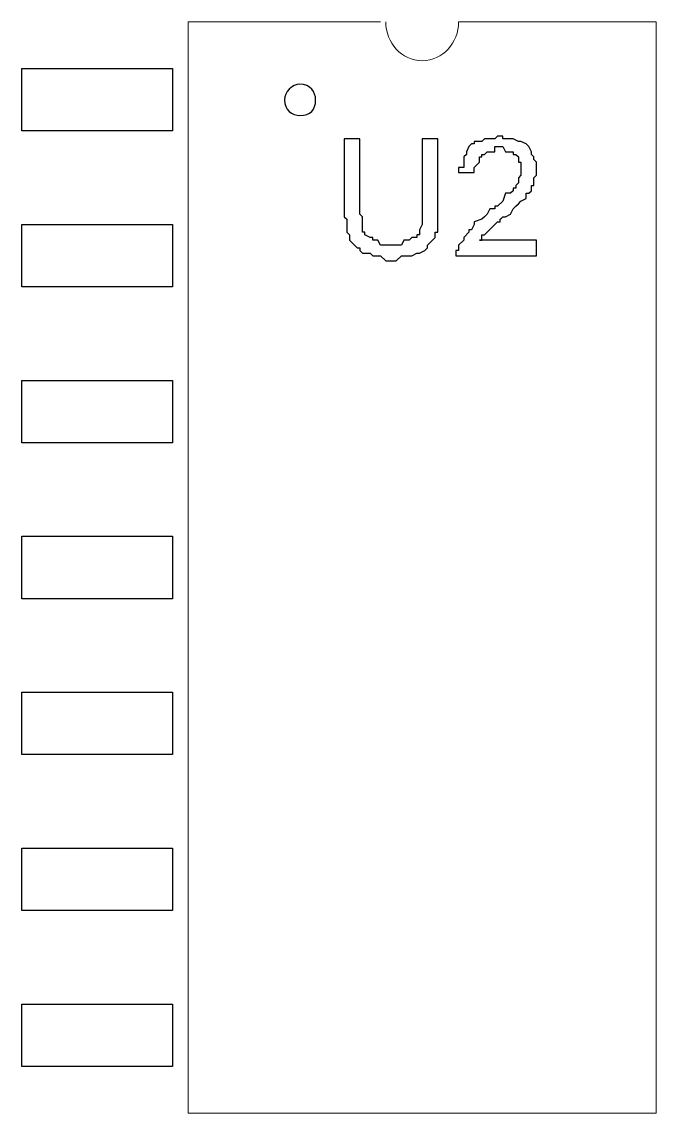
# Model space of a CAD drawing. Header units: millimetres. Extents: x -3 to 153, y 27 to 116.
# Drawn here: x 122.78 to 127.94, y 77.73 to 86.62 of the extents above; entities that cross this region are included whole.
import ezdxf

# ---------------------------------------------------------------- set-up
doc = ezdxf.new("R2010")
doc.units = ezdxf.units.MM
doc.header["$MEASUREMENT"] = 0
doc.layers.add('layer 1', color=7, linetype='Continuous')

msp = doc.modelspace()

# ---------------------------------------------------------------- linework, layer by layer
at = {"layer": 'layer 1', "color": 0, "lineweight": 20}
for points in [[(124.1339, 77.7264), (124.1339, 77.7264), (124.1339, 86.6164), (124.1339, 86.6164)], [(124.1339, 86.6164), (124.1339, 86.6164), (125.7002, 86.6164), (125.7002, 86.6164)], [(126.3352, 86.6164), (126.3352, 86.6164), (127.9439, 86.6164), (127.9439, 86.6164)], [(127.9439, 77.7264), (127.9439, 77.7264), (127.9439, 86.6164), (127.9439, 86.6164)], [(124.1339, 77.7264), (124.1339, 77.7264), (127.9439, 77.7264), (127.9439, 77.7264)]]:
    msp.add_open_spline(points, degree=3, dxfattribs=at)
msp.add_open_spline([(126.3352, 86.6164), (126.3352, 86.447), (126.2082, 86.2989), (126.0389, 86.2989), (126.0389, 86.2989), (125.8695, 86.2989), (125.7425, 86.447), (125.7425, 86.6164)], degree=3, knots=[0, 0, 0, 0, 0.333333, 0.333333, 0.333333, 0.333333, 1, 1, 1, 1], dxfattribs=at)
at = {"layer": 'layer 1', "color": 0}
for points, knots in [([(122.7792, 86.2354), (122.7792, 86.2354), (122.7792, 85.7274), (122.7792, 85.7274), (122.7792, 85.7274), (122.7792, 85.7274), (124.0069, 85.7274), (124.0069, 85.7274), (124.0069, 85.7274), (124.0069, 85.7274), (124.0069, 86.2354), (124.0069, 86.2354), (124.0069, 86.2354), (124.0069, 86.2354), (122.7792, 86.2354), (122.7792, 86.2354)], [0, 0, 0, 0, 0.2, 0.2, 0.2, 0.2, 0.4, 0.4, 0.4, 0.4, 0.6, 0.6, 0.6, 0.6, 1, 1, 1, 1]), ([(126.0389, 85.6639), (126.0389, 85.6639), (126.1659, 85.6639), (126.1659, 85.6639), (126.1659, 85.6639), (126.1659, 85.6639), (126.1659, 85.1135), (126.1659, 85.1135), (126.1659, 85.1135), (126.1659, 85.0641), (126.1659, 85.0148), (126.1659, 84.9654), (126.1659, 84.9654), (126.1659, 84.9654), (126.1659, 84.9019), (126.1659, 84.9019), (126.1659, 84.9019), (126.1659, 84.9019), (126.1447, 84.9019), (126.1447, 84.9019), (126.1447, 84.9019), (126.1447, 84.9019), (126.1447, 84.8595), (126.1447, 84.8595), (126.1447, 84.8595), (126.1447, 84.8595), (126.0812, 84.796), (126.0812, 84.796), (126.0812, 84.796), (126.0812, 84.796), (126.0812, 84.7749), (126.0812, 84.7749), (126.0812, 84.7749), (126.0812, 84.7749), (126.06, 84.7537), (126.06, 84.7537), (126.06, 84.7537), (126.06, 84.7537), (126.0177, 84.7325), (126.0177, 84.7325), (126.0177, 84.7325), (126.0177, 84.7325), (125.9965, 84.7325), (125.9965, 84.7325), (125.9965, 84.7325), (125.9965, 84.7325), (125.9542, 84.7114), (125.9542, 84.7114), (125.9542, 84.7114), (125.9542, 84.7114), (125.8695, 84.7114), (125.8695, 84.7114), (125.8695, 84.7114), (125.8695, 84.7114), (125.8272, 84.669), (125.8272, 84.669), (125.8272, 84.669), (125.8272, 84.669), (125.7425, 84.669), (125.7425, 84.669), (125.7425, 84.669), (125.7425, 84.669), (125.7002, 84.7114), (125.7002, 84.7114), (125.7002, 84.7114), (125.7002, 84.7114), (125.6367, 84.7114), (125.6367, 84.7114), (125.6367, 84.7114), (125.6367, 84.7114), (125.6155, 84.7325), (125.6155, 84.7325), (125.6155, 84.7325), (125.6155, 84.7325), (125.552, 84.7325), (125.552, 84.7325), (125.552, 84.7325), (125.552, 84.7325), (125.5309, 84.7537), (125.5309, 84.7537), (125.5309, 84.7537), (125.5309, 84.7537), (125.5309, 84.7749), (125.5309, 84.7749), (125.5309, 84.7749), (125.5309, 84.7749), (125.5097, 84.7749), (125.5097, 84.7749), (125.5097, 84.7749), (125.5097, 84.7749), (125.4462, 84.8384), (125.4462, 84.8384), (125.4462, 84.8384), (125.4462, 84.8384), (125.4462, 84.8807), (125.4462, 84.8807), (125.4462, 84.8807), (125.4462, 84.8807), (125.425, 84.9019), (125.425, 84.9019), (125.425, 84.9019), (125.425, 84.9019), (125.425, 85.0077), (125.425, 85.0077), (125.425, 85.0077), (125.425, 85.0077), (125.4039, 85.0289), (125.4039, 85.0289), (125.4039, 85.0289), (125.4039, 85.0289), (125.4039, 85.6639), (125.4039, 85.6639), (125.4039, 85.6639), (125.4039, 85.6639), (125.5309, 85.6639), (125.5309, 85.6639), (125.5309, 85.6639), (125.5309, 85.6639), (125.5309, 85.05), (125.5309, 85.05), (125.5309, 85.05), (125.5309, 85.05), (125.552, 85.0289), (125.552, 85.0289), (125.552, 85.0289), (125.552, 85.0289), (125.552, 84.9019), (125.552, 84.9019), (125.552, 84.9019), (125.552, 84.9019), (125.5732, 84.9019), (125.5732, 84.9019), (125.5732, 84.9019), (125.5732, 84.9019), (125.5732, 84.8807), (125.5732, 84.8807), (125.5732, 84.8807), (125.5732, 84.8807), (125.6155, 84.8595), (125.6155, 84.8595), (125.6155, 84.8595), (125.6155, 84.8595), (125.6367, 84.8595), (125.6367, 84.8595), (125.6367, 84.8595), (125.6367, 84.8595), (125.6367, 84.8384), (125.6367, 84.8384), (125.6367, 84.8384), (125.6367, 84.8384), (125.679, 84.8384), (125.679, 84.8384), (125.679, 84.8384), (125.679, 84.8384), (125.7002, 84.796), (125.7002, 84.796), (125.7002, 84.796), (125.7002, 84.796), (125.8695, 84.796), (125.8695, 84.796), (125.8695, 84.796), (125.8695, 84.796), (125.8907, 84.8384), (125.8907, 84.8384), (125.8907, 84.8384), (125.8907, 84.8384), (125.933, 84.8384), (125.933, 84.8384), (125.933, 84.8384), (125.933, 84.8384), (125.9542, 84.8595), (125.9542, 84.8595), (125.9542, 84.8595), (125.9542, 84.8595), (125.9965, 84.8595), (125.9965, 84.8595), (125.9965, 84.8595), (125.9965, 84.8595), (125.9965, 84.8807), (125.9965, 84.8807), (125.9965, 84.8807), (125.9965, 84.8807), (126.0177, 84.8807), (126.0177, 84.8807), (126.0177, 84.8807), (126.0177, 84.8807), (126.0177, 84.923), (126.0177, 84.923), (126.0177, 84.923), (126.0177, 84.923), (126.0389, 84.9654), (126.0389, 84.9654), (126.0389, 84.9654), (126.0389, 84.9654), (126.0389, 85.1135), (126.0389, 85.1135), (126.0389, 85.1135), (126.0389, 85.1135), (126.0389, 85.6639), (126.0389, 85.6639)], [0, 0, 0, 0, 0.019608, 0.019608, 0.019608, 0.019608, 0.039216, 0.039216, 0.039216, 0.039216, 0.058824, 0.058824, 0.058824, 0.058824, 0.078431, 0.078431, 0.078431, 0.078431, 0.098039, 0.098039, 0.098039, 0.098039, 0.117647, 0.117647, 0.117647, 0.117647, 0.137255, 0.137255, 0.137255, 0.137255, 0.156863, 0.156863, 0.156863, 0.156863, 0.176471, 0.176471, 0.176471, 0.176471, 0.196078, 0.196078, 0.196078, 0.196078, 0.215686, 0.215686, 0.215686, 0.215686, 0.235294, 0.235294, 0.235294, 0.235294, 0.254902, 0.254902, 0.254902, 0.254902, 0.27451, 0.27451, 0.27451, 0.27451, 0.294118, 0.294118, 0.294118, 0.294118, 0.313725, 0.313725, 0.313725, 0.313726, 0.333333, 0.333333, 0.333333, 0.333333, 0.352941, 0.352941, 0.352941, 0.352941, 0.372549, 0.372549, 0.372549, 0.372549, 0.392157, 0.392157, 0.392157, 0.392157, 0.411765, 0.411765, 0.411765, 0.411765, 0.431373, 0.431373, 0.431373, 0.431373, 0.45098, 0.45098, 0.45098, 0.45098, 0.470588, 0.470588, 0.470588, 0.470588, 0.490196, 0.490196, 0.490196, 0.490196, 0.509804, 0.509804, 0.509804, 0.509804, 0.529412, 0.529412, 0.529412, 0.529412, 0.54902, 0.54902, 0.54902, 0.54902, 0.568627, 0.568627, 0.568627, 0.568627, 0.588235, 0.588235, 0.588235, 0.588235, 0.607843, 0.607843, 0.607843, 0.607843, 0.627451, 0.627451, 0.627451, 0.627451, 0.647059, 0.647059, 0.647059, 0.647059, 0.666667, 0.666667, 0.666667, 0.666667, 0.686275, 0.686275, 0.686275, 0.686275, 0.705882, 0.705882, 0.705882, 0.705882, 0.72549, 0.72549, 0.72549, 0.72549, 0.745098, 0.745098, 0.745098, 0.745098, 0.764706, 0.764706, 0.764706, 0.764706, 0.784314, 0.784314, 0.784314, 0.784314, 0.803922, 0.803922, 0.803922, 0.803922, 0.823529, 0.823529, 0.823529, 0.823529, 0.843137, 0.843137, 0.843137, 0.843137, 0.862745, 0.862745, 0.862745, 0.862745, 0.882353, 0.882353, 0.882353, 0.882353, 0.901961, 0.901961, 0.901961, 0.901961, 0.921569, 0.921569, 0.921569, 0.921569, 0.941176, 0.941176, 0.941176, 0.941176, 0.960784, 0.960784, 0.960784, 0.960784, 1, 1, 1, 1]), ([(126.9702, 84.8384), (126.9702, 84.8384), (126.9702, 84.7114), (126.9702, 84.7114), (126.9702, 84.7114), (126.9702, 84.7114), (126.314, 84.7114), (126.314, 84.7114), (126.314, 84.7114), (126.314, 84.7114), (126.314, 84.7537), (126.314, 84.7537), (126.314, 84.7537), (126.314, 84.7537), (126.3352, 84.7537), (126.3352, 84.7537), (126.3352, 84.7537), (126.3352, 84.7537), (126.3352, 84.796), (126.3352, 84.796), (126.3352, 84.796), (126.3352, 84.796), (126.3775, 84.8384), (126.3775, 84.8384), (126.3775, 84.8384), (126.3775, 84.8384), (126.3775, 84.8595), (126.3775, 84.8595), (126.3775, 84.8595), (126.3775, 84.8595), (126.4199, 84.9019), (126.4199, 84.9019), (126.4199, 84.9019), (126.4199, 84.9019), (126.4199, 84.923), (126.4199, 84.923), (126.4199, 84.923), (126.4199, 84.923), (126.441, 84.923), (126.441, 84.923), (126.441, 84.923), (126.441, 84.923), (126.4622, 84.9654), (126.4622, 84.9654), (126.4622, 84.9654), (126.4622, 84.9654), (126.4622, 84.9865), (126.4622, 84.9865), (126.4622, 84.9865), (126.4622, 84.9865), (126.5257, 85.0077), (126.5257, 85.0077), (126.5257, 85.0077), (126.5257, 85.0077), (126.5469, 85.0289), (126.5469, 85.0289), (126.5469, 85.0289), (126.5469, 85.0289), (126.568, 85.05), (126.568, 85.05), (126.568, 85.05), (126.568, 85.05), (126.5892, 85.0924), (126.5892, 85.0924), (126.5892, 85.0924), (126.5892, 85.0924), (126.6315, 85.0924), (126.6315, 85.0924), (126.6315, 85.0924), (126.6315, 85.0924), (126.6315, 85.1135), (126.6315, 85.1135), (126.6315, 85.1135), (126.6315, 85.1135), (126.6527, 85.1135), (126.6527, 85.1135), (126.6527, 85.1135), (126.6527, 85.1135), (126.695, 85.1559), (126.695, 85.1559), (126.695, 85.1559), (126.695, 85.1559), (126.7162, 85.2194), (126.7162, 85.2194), (126.7162, 85.2194), (126.7162, 85.2194), (126.7585, 85.2194), (126.7585, 85.2194), (126.7585, 85.2194), (126.7585, 85.2194), (126.7797, 85.2405), (126.7797, 85.2405), (126.7797, 85.2405), (126.7797, 85.2405), (126.7797, 85.2617), (126.7797, 85.2617), (126.7797, 85.2617), (126.7797, 85.2617), (126.8009, 85.2617), (126.8009, 85.2617), (126.8009, 85.2617), (126.8009, 85.2617), (126.8009, 85.2829), (126.8009, 85.2829), (126.8009, 85.2829), (126.8009, 85.2829), (126.822, 85.304), (126.822, 85.304), (126.822, 85.304), (126.822, 85.304), (126.822, 85.3464), (126.822, 85.3464), (126.822, 85.3464), (126.822, 85.3464), (126.8432, 85.3675), (126.8432, 85.3675), (126.8432, 85.3675), (126.8432, 85.3675), (126.8432, 85.4734), (126.8432, 85.4734), (126.8432, 85.4734), (126.8432, 85.4734), (126.822, 85.4734), (126.822, 85.4734), (126.822, 85.4734), (126.822, 85.4734), (126.822, 85.5157), (126.822, 85.5157), (126.822, 85.5157), (126.822, 85.5157), (126.8009, 85.5369), (126.8009, 85.5369), (126.8009, 85.5369), (126.8009, 85.5369), (126.7797, 85.5369), (126.7797, 85.5369), (126.7797, 85.5369), (126.7797, 85.5369), (126.7797, 85.558), (126.7797, 85.558), (126.7797, 85.558), (126.7797, 85.558), (126.7162, 85.558), (126.7162, 85.558), (126.7162, 85.558), (126.7162, 85.558), (126.695, 85.6004), (126.695, 85.6004), (126.695, 85.6004), (126.695, 85.6004), (126.6315, 85.6004), (126.6315, 85.6004), (126.6315, 85.6004), (126.6315, 85.6004), (126.6315, 85.558), (126.6315, 85.558), (126.6315, 85.558), (126.6315, 85.558), (126.568, 85.558), (126.568, 85.558), (126.568, 85.558), (126.568, 85.558), (126.5469, 85.5369), (126.5469, 85.5369), (126.5469, 85.5369), (126.5469, 85.5369), (126.5257, 85.5369), (126.5257, 85.5369), (126.5257, 85.5369), (126.5257, 85.5369), (126.5257, 85.5157), (126.5257, 85.5157), (126.5257, 85.5157), (126.5257, 85.5157), (126.5045, 85.5157), (126.5045, 85.5157), (126.5045, 85.5157), (126.5045, 85.5157), (126.5045, 85.4734), (126.5045, 85.4734), (126.5045, 85.4734), (126.5045, 85.4734), (126.4622, 85.431), (126.4622, 85.431), (126.4622, 85.431), (126.4622, 85.431), (126.4622, 85.3887), (126.4622, 85.3887), (126.4622, 85.3887), (126.4622, 85.3887), (126.3352, 85.3887), (126.3352, 85.3887), (126.3352, 85.3887), (126.3352, 85.3887), (126.3352, 85.431), (126.3352, 85.431), (126.3352, 85.431), (126.3352, 85.431), (126.3775, 85.431), (126.3775, 85.431), (126.3775, 85.431), (126.3775, 85.431), (126.3775, 85.5157), (126.3775, 85.5157), (126.3775, 85.5157), (126.3775, 85.5157), (126.3987, 85.5369), (126.3987, 85.5369), (126.3987, 85.5369), (126.3987, 85.5369), (126.3987, 85.558), (126.3987, 85.558), (126.3987, 85.558), (126.3987, 85.558), (126.4199, 85.6004), (126.4199, 85.6004), (126.4199, 85.6004), (126.4199, 85.6004), (126.441, 85.6215), (126.441, 85.6215), (126.441, 85.6215), (126.441, 85.6215), (126.4622, 85.6215), (126.4622, 85.6215), (126.4622, 85.6215), (126.4622, 85.6215), (126.4622, 85.6427), (126.4622, 85.6427), (126.4622, 85.6427), (126.4622, 85.6427), (126.5257, 85.6427), (126.5257, 85.6427), (126.5257, 85.6427), (126.5257, 85.6427), (126.5469, 85.6639), (126.5469, 85.6639), (126.5469, 85.6639), (126.5469, 85.6639), (126.6315, 85.6639), (126.6315, 85.6639), (126.6315, 85.6639), (126.6315, 85.6639), (126.6527, 85.685), (126.6527, 85.685), (126.6527, 85.685), (126.6527, 85.685), (126.695, 85.685), (126.695, 85.685), (126.695, 85.685), (126.695, 85.685), (126.695, 85.6639), (126.695, 85.6639), (126.695, 85.6639), (126.695, 85.6639), (126.7797, 85.6639), (126.7797, 85.6639), (126.7797, 85.6639), (126.7797, 85.6639), (126.822, 85.6427), (126.822, 85.6427), (126.822, 85.6427), (126.822, 85.6427), (126.8432, 85.6427), (126.8432, 85.6427), (126.8432, 85.6427), (126.8432, 85.6427), (126.8855, 85.6215), (126.8855, 85.6215), (126.8855, 85.6215), (126.8855, 85.6215), (126.9067, 85.6004), (126.9067, 85.6004), (126.9067, 85.6004), (126.9067, 85.6004), (126.9279, 85.558), (126.9279, 85.558), (126.9279, 85.558), (126.9279, 85.558), (126.9279, 85.5369), (126.9279, 85.5369), (126.9279, 85.5369), (126.9279, 85.5369), (126.949, 85.5157), (126.949, 85.5157), (126.949, 85.5157), (126.949, 85.5157), (126.949, 85.4945), (126.949, 85.4945), (126.949, 85.4945), (126.949, 85.4945), (126.9702, 85.4734), (126.9702, 85.4734), (126.9702, 85.4734), (126.9702, 85.4734), (126.9702, 85.3675), (126.9702, 85.3675), (126.9702, 85.3675), (126.9702, 85.3675), (126.949, 85.3464), (126.949, 85.3464), (126.949, 85.3464), (126.949, 85.3464), (126.949, 85.2829), (126.949, 85.2829), (126.949, 85.2829), (126.949, 85.2829), (126.9279, 85.2829), (126.9279, 85.2829), (126.9279, 85.2829), (126.9279, 85.2829), (126.9279, 85.2405), (126.9279, 85.2405), (126.9279, 85.2405), (126.9279, 85.2405), (126.9067, 85.2194), (126.9067, 85.2194), (126.9067, 85.2194), (126.9067, 85.2194), (126.8855, 85.2194), (126.8855, 85.2194), (126.8855, 85.2194), (126.8855, 85.2194), (126.8855, 85.177), (126.8855, 85.177), (126.8855, 85.177), (126.8855, 85.177), (126.8432, 85.1559), (126.8432, 85.1559), (126.8432, 85.1559), (126.8432, 85.1559), (126.822, 85.1347), (126.822, 85.1347), (126.822, 85.1347), (126.822, 85.1347), (126.8009, 85.1135), (126.8009, 85.1135), (126.8009, 85.1135), (126.8009, 85.1135), (126.7797, 85.0924), (126.7797, 85.0924), (126.7797, 85.0924), (126.7797, 85.0924), (126.7585, 85.05), (126.7585, 85.05), (126.7585, 85.05), (126.7585, 85.05), (126.7162, 85.0289), (126.7162, 85.0289), (126.7162, 85.0289), (126.7162, 85.0289), (126.695, 85.0289), (126.695, 85.0289), (126.695, 85.0289), (126.695, 85.0289), (126.6739, 85.0077), (126.6739, 85.0077), (126.6739, 85.0077), (126.6739, 85.0077), (126.6739, 84.9865), (126.6739, 84.9865), (126.6739, 84.9865), (126.6739, 84.9865), (126.6527, 84.9865), (126.6527, 84.9865), (126.6527, 84.9865), (126.6527, 84.9865), (126.5469, 84.8807), (126.5469, 84.8807), (126.5469, 84.8807), (126.5469, 84.8807), (126.5257, 84.8807), (126.5257, 84.8807), (126.5257, 84.8807), (126.5257, 84.8807), (126.5257, 84.8384), (126.5257, 84.8384), (126.5257, 84.8384), (126.5257, 84.8384), (126.5045, 84.8384), (126.5045, 84.8384), (126.5045, 84.8384), (126.5045, 84.8384), (126.9702, 84.8384), (126.9702, 84.8384)], [0, 0, 0, 0, 0.010309, 0.010309, 0.010309, 0.010309, 0.020619, 0.020619, 0.020619, 0.020619, 0.030928, 0.030928, 0.030928, 0.030928, 0.041237, 0.041237, 0.041237, 0.041237, 0.051546, 0.051546, 0.051546, 0.051546, 0.061856, 0.061856, 0.061856, 0.061856, 0.072165, 0.072165, 0.072165, 0.072165, 0.082474, 0.082474, 0.082474, 0.082474, 0.092784, 0.092784, 0.092784, 0.092784, 0.103093, 0.103093, 0.103093, 0.103093, 0.113402, 0.113402, 0.113402, 0.113402, 0.123711, 0.123711, 0.123711, 0.123711, 0.134021, 0.134021, 0.134021, 0.134021, 0.14433, 0.14433, 0.14433, 0.14433, 0.154639, 0.154639, 0.154639, 0.154639, 0.164948, 0.164948, 0.164948, 0.164948, 0.175258, 0.175258, 0.175258, 0.175258, 0.185567, 0.185567, 0.185567, 0.185567, 0.195876, 0.195876, 0.195876, 0.195876, 0.206186, 0.206186, 0.206186, 0.206186, 0.216495, 0.216495, 0.216495, 0.216495, 0.226804, 0.226804, 0.226804, 0.226804, 0.237113, 0.237113, 0.237113, 0.237113, 0.247423, 0.247423, 0.247423, 0.247423, 0.257732, 0.257732, 0.257732, 0.257732, 0.268041, 0.268041, 0.268041, 0.268041, 0.278351, 0.278351, 0.278351, 0.278351, 0.28866, 0.28866, 0.28866, 0.28866, 0.298969, 0.298969, 0.298969, 0.298969, 0.309278, 0.309278, 0.309278, 0.309278, 0.319588, 0.319588, 0.319588, 0.319588, 0.329897, 0.329897, 0.329897, 0.329897, 0.340206, 0.340206, 0.340206, 0.340206, 0.350515, 0.350515, 0.350515, 0.350515, 0.360825, 0.360825, 0.360825, 0.360825, 0.371134, 0.371134, 0.371134, 0.371134, 0.381443, 0.381443, 0.381443, 0.381443, 0.391753, 0.391753, 0.391753, 0.391753, 0.402062, 0.402062, 0.402062, 0.402062, 0.412371, 0.412371, 0.412371, 0.412371, 0.42268, 0.42268, 0.42268, 0.42268, 0.43299, 0.43299, 0.43299, 0.43299, 0.443299, 0.443299, 0.443299, 0.443299, 0.453608, 0.453608, 0.453608, 0.453608, 0.463918, 0.463918, 0.463918, 0.463918, 0.474227, 0.474227, 0.474227, 0.474227, 0.484536, 0.484536, 0.484536, 0.484536, 0.494845, 0.494845, 0.494845, 0.494845, 0.505155, 0.505155, 0.505155, 0.505155, 0.515464, 0.515464, 0.515464, 0.515464, 0.525773, 0.525773, 0.525773, 0.525773, 0.536082, 0.536082, 0.536082, 0.536082, 0.546392, 0.546392, 0.546392, 0.546392, 0.556701, 0.556701, 0.556701, 0.556701, 0.56701, 0.56701, 0.56701, 0.56701, 0.57732, 0.57732, 0.57732, 0.57732, 0.587629, 0.587629, 0.587629, 0.587629, 0.597938, 0.597938, 0.597938, 0.597938, 0.608247, 0.608247, 0.608247, 0.608247, 0.618557, 0.618557, 0.618557, 0.618557, 0.628866, 0.628866, 0.628866, 0.628866, 0.639175, 0.639175, 0.639175, 0.639175, 0.649485, 0.649485, 0.649485, 0.649485, 0.659794, 0.659794, 0.659794, 0.659794, 0.670103, 0.670103, 0.670103, 0.670103, 0.680412, 0.680412, 0.680412, 0.680412, 0.690722, 0.690722, 0.690722, 0.690722, 0.701031, 0.701031, 0.701031, 0.701031, 0.71134, 0.71134, 0.71134, 0.71134, 0.721649, 0.721649, 0.721649, 0.721649, 0.731959, 0.731959, 0.731959, 0.731959, 0.742268, 0.742268, 0.742268, 0.742268, 0.752577, 0.752577, 0.752577, 0.752577, 0.762887, 0.762887, 0.762887, 0.762887, 0.773196, 0.773196, 0.773196, 0.773196, 0.783505, 0.783505, 0.783505, 0.783505, 0.793814, 0.793814, 0.793814, 0.793814, 0.804124, 0.804124, 0.804124, 0.804124, 0.814433, 0.814433, 0.814433, 0.814433, 0.824742, 0.824742, 0.824742, 0.824742, 0.835052, 0.835052, 0.835052, 0.835052, 0.845361, 0.845361, 0.845361, 0.845361, 0.85567, 0.85567, 0.85567, 0.85567, 0.865979, 0.865979, 0.865979, 0.865979, 0.876289, 0.876289, 0.876289, 0.876289, 0.886598, 0.886598, 0.886598, 0.886598, 0.896907, 0.896907, 0.896907, 0.896907, 0.907216, 0.907216, 0.907216, 0.907217, 0.917526, 0.917526, 0.917526, 0.917526, 0.927835, 0.927835, 0.927835, 0.927835, 0.938144, 0.938144, 0.938144, 0.938144, 0.948454, 0.948454, 0.948454, 0.948454, 0.958763, 0.958763, 0.958763, 0.958763, 0.969072, 0.969072, 0.969072, 0.969072, 0.979381, 0.979381, 0.979381, 0.979381, 1, 1, 1, 1]), ([(122.7792, 84.9654), (122.7792, 84.9654), (122.7792, 84.4574), (122.7792, 84.4574), (122.7792, 84.4574), (122.7792, 84.4574), (124.0069, 84.4574), (124.0069, 84.4574), (124.0069, 84.4574), (124.0069, 84.4574), (124.0069, 84.9654), (124.0069, 84.9654), (124.0069, 84.9654), (124.0069, 84.9654), (122.7792, 84.9654), (122.7792, 84.9654)], [0, 0, 0, 0, 0.2, 0.2, 0.2, 0.2, 0.4, 0.4, 0.4, 0.4, 0.6, 0.6, 0.6, 0.6, 1, 1, 1, 1]), ([(122.7792, 83.6954), (122.7792, 83.6954), (122.7792, 83.1874), (122.7792, 83.1874), (122.7792, 83.1874), (122.7792, 83.1874), (124.0069, 83.1874), (124.0069, 83.1874), (124.0069, 83.1874), (124.0069, 83.1874), (124.0069, 83.6954), (124.0069, 83.6954), (124.0069, 83.6954), (124.0069, 83.6954), (122.7792, 83.6954), (122.7792, 83.6954)], [0, 0, 0, 0, 0.2, 0.2, 0.2, 0.2, 0.4, 0.4, 0.4, 0.4, 0.6, 0.6, 0.6, 0.6, 1, 1, 1, 1]), ([(122.7792, 82.4254), (122.7792, 82.4254), (122.7792, 81.9174), (122.7792, 81.9174), (122.7792, 81.9174), (122.7792, 81.9174), (124.0069, 81.9174), (124.0069, 81.9174), (124.0069, 81.9174), (124.0069, 81.9174), (124.0069, 82.4254), (124.0069, 82.4254), (124.0069, 82.4254), (124.0069, 82.4254), (122.7792, 82.4254), (122.7792, 82.4254)], [0, 0, 0, 0, 0.2, 0.2, 0.2, 0.2, 0.4, 0.4, 0.4, 0.4, 0.6, 0.6, 0.6, 0.6, 1, 1, 1, 1]), ([(122.7792, 81.1554), (122.7792, 81.1554), (122.7792, 80.6474), (122.7792, 80.6474), (122.7792, 80.6474), (122.7792, 80.6474), (124.0069, 80.6474), (124.0069, 80.6474), (124.0069, 80.6474), (124.0069, 80.6474), (124.0069, 81.1554), (124.0069, 81.1554), (124.0069, 81.1554), (124.0069, 81.1554), (122.7792, 81.1554), (122.7792, 81.1554)], [0, 0, 0, 0, 0.2, 0.2, 0.2, 0.2, 0.4, 0.4, 0.4, 0.4, 0.6, 0.6, 0.6, 0.6, 1, 1, 1, 1]), ([(122.7792, 79.8854), (122.7792, 79.8854), (122.7792, 79.3774), (122.7792, 79.3774), (122.7792, 79.3774), (122.7792, 79.3774), (124.0069, 79.3774), (124.0069, 79.3774), (124.0069, 79.3774), (124.0069, 79.3774), (124.0069, 79.8854), (124.0069, 79.8854), (124.0069, 79.8854), (124.0069, 79.8854), (122.7792, 79.8854), (122.7792, 79.8854)], [0, 0, 0, 0, 0.2, 0.2, 0.2, 0.2, 0.4, 0.4, 0.4, 0.4, 0.6, 0.6, 0.6, 0.6, 1, 1, 1, 1]), ([(122.7792, 78.6154), (122.7792, 78.6154), (122.7792, 78.1074), (122.7792, 78.1074), (122.7792, 78.1074), (122.7792, 78.1074), (124.0069, 78.1074), (124.0069, 78.1074), (124.0069, 78.1074), (124.0069, 78.1074), (124.0069, 78.6154), (124.0069, 78.6154), (124.0069, 78.6154), (124.0069, 78.6154), (122.7792, 78.6154), (122.7792, 78.6154)], [0, 0, 0, 0, 0.2, 0.2, 0.2, 0.2, 0.4, 0.4, 0.4, 0.4, 0.6, 0.6, 0.6, 0.6, 1, 1, 1, 1])]:
    msp.add_open_spline(points, degree=3, knots=knots, dxfattribs=at)
at = {"layer": 'layer 1', "color": 0, "lineweight": 25}
msp.add_open_spline([(124.917, 85.9814), (124.917, 86.0449), (124.9805, 86.1084), (125.044, 86.1084), (125.044, 86.1084), (125.1287, 86.1084), (125.171, 86.0449), (125.171, 85.9814), (125.171, 85.9814), (125.171, 85.8967), (125.1287, 85.8544), (125.044, 85.8544), (125.044, 85.8544), (124.9805, 85.8544), (124.917, 85.8967), (124.917, 85.9814)], degree=3, knots=[0, 0, 0, 0, 0.2, 0.2, 0.2, 0.2, 0.4, 0.4, 0.4, 0.4, 0.6, 0.6, 0.6, 0.6, 1, 1, 1, 1], dxfattribs=at)

doc.saveas('drawing.dxf')
